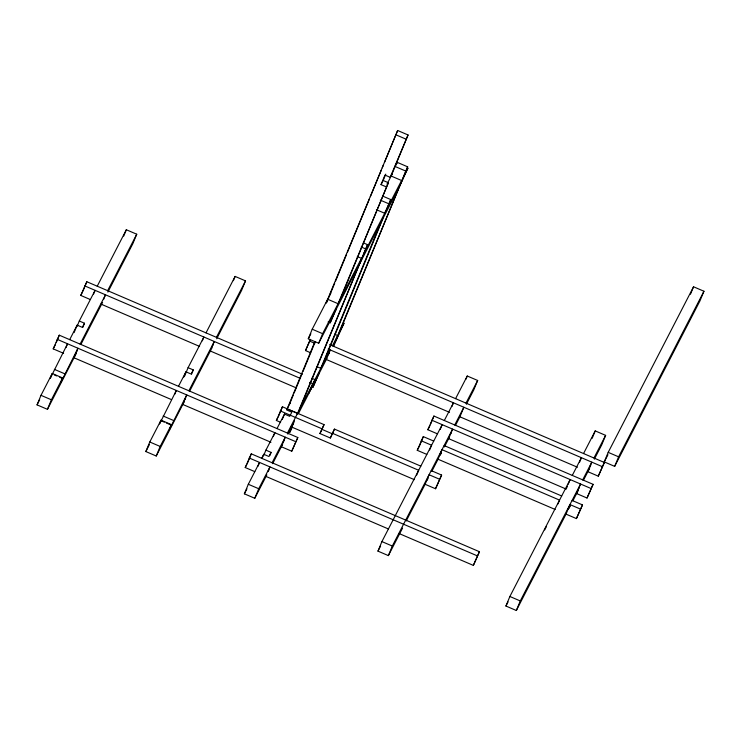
<?xml version="1.0" encoding="UTF-8"?>
<svg xmlns="http://www.w3.org/2000/svg" width="741" height="741" viewBox="0 0 741 741"><rect width="100%" height="100%" fill="white"/><g stroke="black" fill="none" stroke-linecap="round" stroke-linejoin="round"><path stroke-width="1.11" d="M63.615 353.337L53.213 348.872L59.28 335.182L297.817 437.514L291.75 451.204L281.348 446.74L285.285 437.19L272.104 462.764M56.223 342.611L59.28 335.182M90.309 299.531L80.76 295.427L86.827 281.737L302.226 374.149M82.89 291.287L86.827 281.737M76.156 353.661L47.452 409.338L37.05 404.873L40.987 395.324L52.24 373.492L62.642 377.956L60.679 382.736L77.953 348.242L74.017 357.792L171.347 399.547M52.24 373.492L50.268 378.271L67.551 343.778L65.977 347.603M74.1 332.57L77.157 325.142L82.362 327.374L84.493 323.233L79.296 321.001L77.11 326.309M93.523 294.168L95.098 290.342L79.296 321.001M47.452 409.338L51.388 399.788L62.642 377.956M82.742 327.485L84.493 323.233M123.71 236.11L126.331 229.747L136.742 234.212L132.806 243.761L107.89 292.093M103.536 299.586L105.5 294.807L80.093 344.102M184.333 401.502L156.24 456.011L145.838 451.547L149.775 441.997L161.029 420.166L171.43 424.63L169.457 429.4L186.741 394.916L182.805 404.466L270.947 442.275M159.454 423.982L161.029 420.166M159.908 423.287L176.339 390.451L174.765 394.277M183.759 377.123L185.945 371.815L191.15 374.048L193.281 369.907L188.084 367.675L184.583 376.169M202.312 340.832L203.886 337.016L188.084 367.675M156.24 456.011L160.176 446.452L171.43 424.63M191.53 374.149L193.281 369.907M233.369 280.663L235.119 276.412L245.53 280.876L241.585 290.435L216.678 338.767M254.774 471.628L245.225 467.525L251.292 453.835L479.427 551.712L473.36 565.402L399.084 533.539M247.355 463.384L251.292 453.835M266.853 474.87L254.774 498.285L244.373 493.821L248.309 484.271L259.563 462.44L257.988 466.256M357.514 267.899L318.686 343.231L308.284 338.776L312.22 329.217L327.67 299.244L338.072 303.708L388.367 182.721L383.162 180.489L381.031 184.629L386.237 186.862M280.607 422.287L276.365 420.471L282.432 406.781L324.049 424.63L319.945 433.55L330.356 438.014L334.45 429.095L420.805 466.135M278.496 416.331L282.432 406.781M310.711 352.799L305.514 350.567L310.303 339.359M310.266 340.054L305.514 350.567M262.018 458.531L263.768 454.289L268.964 456.521L271.104 452.38L265.899 450.148L263.713 455.456M325.92 303.486L397.648 130.499L408.05 134.964L391.174 176.043L401.576 180.508L363.59 254.209M326.772 302.458L334.7 283.229M335.58 281.098L346.584 254.395M347.464 252.255L369.472 198.857M370.352 196.717L381.356 170.022M382.236 167.883L383.56 164.678M384.44 162.548L395.444 135.844M396.324 133.704L397.648 130.499M273.309 436.551L274.883 432.725L265.899 450.148M282.302 419.397L284.488 414.089L289.685 416.322L291.824 412.181L286.619 409.949L290.305 402.798M314.925 341.536L287.147 408.93L297.549 413.395L287.415 433.05M289.722 403.725L293.251 395.166M294.131 393.026L302.069 373.77M302.949 371.63L315.296 341.675M381.031 184.629L384.968 175.08L390.174 177.312L392.304 173.172M269.789 455.567L271.104 452.38M383.162 180.489L385.792 174.126M254.774 498.285L258.72 488.727L269.965 466.904L268.001 471.674L268.853 470.026M318.686 343.231L322.622 333.682L361.451 258.35L357.292 256.562M328.124 321.918L330.199 322.807L334.135 313.258M390.174 177.312L408.05 134.964M336.275 309.117L330.199 322.807M340.212 299.568L388.367 182.721M396.37 164.474L397.241 162.353L407.652 166.818L333.691 346.251M294.52 420.749L289.675 432.494L291.806 428.363M297.16 414.339L367.527 244.66L363.368 242.872M297.928 413.497L367.527 244.66M308.895 393.304L312.832 383.755L309.645 382.384M311.025 389.164L314.962 379.614L311.776 378.243M316.852 377.854L312.915 387.413L318.982 373.723M380.763 222.809L320.788 368.305L316.629 366.526M382.439 195.994L390.766 199.57L384.699 213.26L376.372 209.684M322.919 364.164L382.893 218.669M386.83 209.119L390.766 199.57M333.32 346.112L407.652 166.818M291.75 451.204L297.817 437.514M319.945 433.55L324.049 424.63M330.356 438.014L334.45 429.095M426.797 454.4L417.248 450.306L423.315 436.616L433.717 441.08M419.378 446.165L423.315 436.616M437.209 433.754L427.844 429.734L433.92 416.044L593.087 484.336L587.02 498.026L576.618 493.562L580.555 484.012L520.275 600.942L516.338 610.501L505.936 606.036L509.873 596.486L570.153 479.547L568.18 484.318M402.558 528.092L388.377 555.602L377.975 551.137L381.911 541.588L442.192 424.649L440.219 429.428M430.419 424.537L433.92 416.044M416.701 475.055L418.665 470.276L332.32 433.235M429.613 449.991L431.586 445.221L421.184 440.756M388.377 555.602L392.313 546.043L452.594 429.113L448.657 438.663L566.217 489.097L567.393 486.235M451.88 406.614L453.455 402.789L444.322 420.508M465.95 379.188L467.256 376.011L477.667 380.466L473.731 390.025L466.385 404.253M427.27 480.159L428.057 478.241M441.367 452.223L440.182 455.094L441.238 453.057M424.926 484.206L435.541 488.754L441.608 475.064L431.206 470.6M441.608 475.064L435.541 488.754M473.36 565.402L479.427 551.712M557.973 503.936L559.548 500.11L441.988 449.676L438.051 459.235L431.892 471.183M579.443 462.467L581.416 457.688L572.284 475.407M592.161 438.339L595.218 430.901L605.629 435.365L601.692 444.924L594.356 459.151M568.94 508.076L570.116 505.214L567.986 509.354M565.809 514.041L576.415 518.589L582.491 504.899L572.089 500.434M582.491 504.899L576.415 518.589M587.02 498.026L593.087 484.336M582.685 479.872L591.818 462.152L587.882 471.702L598.283 476.167L604.36 462.477L329.615 344.611M604.258 461.902L608.194 452.353L693.548 286.776L703.95 291.241L700.013 300.79L614.669 466.367L604.258 461.902L607.972 454.705M604.36 462.477L598.283 476.167M614.669 466.367L618.605 456.817L703.95 291.241M690.482 294.205L693.548 286.776M53.213 348.872L55.343 344.732M80.76 295.427L82.464 292.121M69.691 339.637L77.157 325.142M97.228 286.202L126.331 229.747M37.05 404.873L39.671 399.788M107.64 290.667L136.742 234.212M75.99 353.022L76.842 351.364M80.852 344.546L102.582 302.384M178.479 386.311L185.945 371.815M206.017 332.876L235.119 276.412M145.838 451.547L149.506 444.424M188.881 390.776L214.288 341.481L212.324 346.251L213.176 344.602M216.428 337.34L245.53 280.876M184.778 399.695L185.63 398.037M189.64 391.22L212.435 346.992M397.241 162.353L395.11 166.493L405.512 170.958M329.801 295.103L330.866 293.047M386.997 184.148L392.452 173.561M308.284 338.776L310.859 333.774M245.225 467.525L246.929 464.218M276.365 420.471L278.07 417.155M403.715 176.367L407.967 168.105L399.779 185.917M359.654 263.759L397.639 190.057M261.693 458.299L263.768 454.289M277.014 428.585L284.488 414.089M244.373 493.821L246.948 488.819M299.679 409.254L330.254 349.937L326.318 359.496L449.518 412.348M332.394 345.797L337.674 335.553L334.552 334.219M339.804 331.412L344.065 323.15L335.868 340.971M283.312 441.969L284.164 440.311M310.859 388.525L312.989 384.384M328.291 354.717L329.143 353.059M272.623 463.671L282.627 444.257M287.841 434.143L293.612 422.944M298.382 413.691L326.874 358.412M417.248 450.306L418.952 446.99M427.844 429.734L429.984 425.593M455.585 398.658L467.256 376.011M377.975 551.137L380.596 546.043M454.724 424.973L463.857 407.254L459.92 416.812L577.48 467.247M465.987 403.113L477.667 380.466M440.024 454.455L441.303 451.973M450.621 433.883L451.473 432.235M406.235 520.969L425.13 484.29L429.067 474.74L439.478 479.205M444.378 446.962L449.092 437.811M455.382 425.603L460.105 416.461M583.547 453.548L595.218 430.901M544.663 529.954L546.367 526.638M505.936 606.036L508.039 601.961M593.949 458.012L605.629 435.365M578.582 488.782L579.434 487.133M589.855 466.932L590.707 465.274M516.338 610.501L566.013 514.134L569.949 504.575L580.351 509.039M569.199 507.955L570.246 505.927M572.867 500.842L578.323 490.246M583.343 480.501L589.632 468.303M395.518 134.64L405.92 139.104M380.309 200.135L388.636 203.71M361.228 247.012L365.387 248.791M608.194 452.353L618.605 456.817M312.22 329.217L322.622 333.682M309.451 341.017L314.749 343.287M328.18 349.048L602.22 466.617M431.781 420.184L590.957 488.476M84.696 285.878L300.096 378.29M444.118 445.536L561.678 495.979M100.915 304.079L199.598 346.418M210.212 350.965L296.159 387.839M437.403 458.957L555.194 509.484M280.302 410.922L321.918 428.77M322.085 429.41L332.487 433.874M291.222 426.844L414.312 479.649M57.15 339.313L295.687 441.655M54.371 369.351L64.773 373.816M163.159 416.025L173.561 420.49M249.161 457.975L477.297 555.852M54.482 375.02L56.566 375.919M59.688 377.252L62.809 378.595M161.195 420.805L164.317 422.138M166.392 423.028L171.597 425.26M265.38 476.176L388.469 528.981M40.987 395.324L51.388 399.788M149.775 441.997L160.176 446.452M248.309 484.271L258.72 488.727M381.911 541.588L392.313 546.043M509.873 596.486L520.275 600.942"/></g></svg>
